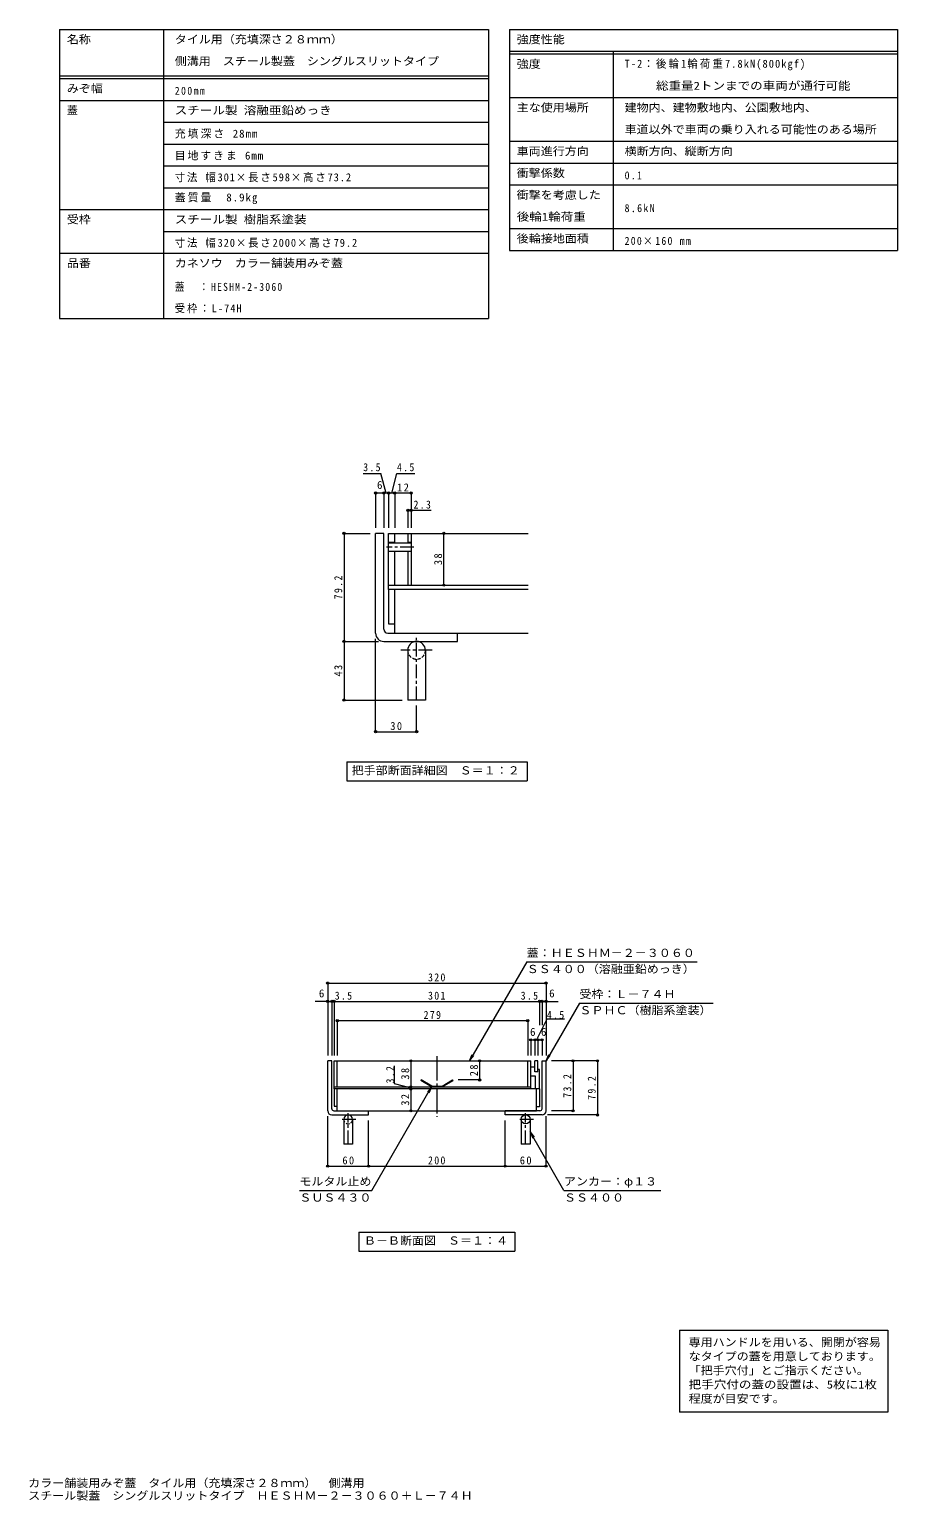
# Model space of a CAD drawing. Units: millimetres, scale not verified, with parts at other scales. Extents: x -1310 to 1549, y -1090 to 1067.
# Drawn here: x 277 to 1549, y -1090 to 1067 of the extents above; entities that cross this region are included whole.
import ezdxf
from ezdxf.enums import TextEntityAlignment as Align

# ---------------------------------------------------------------- set-up
doc = ezdxf.new("R2010")
doc.units = ezdxf.units.MM
doc.header["$LTSCALE"] = 4
doc.header["$PDMODE"] = 32
doc.header["$PDSIZE"] = 3.2
for name, pattern in [('CHAIN1', [8, 5, -1, 1, -1]), ('CHAIN2', [12, 9, -1, 1, -1]), ('DASHED1', [1.8, 1.2, -0.6])]:
    doc.linetypes.add(name, pattern=pattern)
for name, color, linetype, lineweight in [('4-0', 4, 'Continuous', 9), ('4-1', 2, 'Continuous', 9), ('4-2', 7, 'Continuous', 9), ('4-4', 7, 'Continuous', 9), ('4-5', 7, 'Continuous', 9), ('4-9', 5, 'Continuous', 5), ('4-A', 4, 'DASHED1', 9), ('D-1', 2, 'Continuous', 9), ('D-2', 3, 'Continuous', 9), ('D-4', 7, 'Continuous', 9), ('D-5', 7, 'Continuous', 9), ('D-9', 5, 'Continuous', 5), ('D-A', 4, 'Continuous', 9), ('F-5_F-5ﾚｲﾔ', 2, 'Continuous', 9), ('F-F_F-Fﾚｲﾔ', 7, 'Continuous', 9)]:
    doc.layers.add(name, color=color, linetype=linetype, lineweight=lineweight)
doc.styles.add('ＭＳ ゴシック', font='')
doc.styles.get('ＭＳ ゴシック').set_extended_font_data('MS Gothic')

msp = doc.modelspace()

# ---------------------------------------------------------------- linework, layer by layer
at = {"layer": '4-0', "color": 7, "linetype": 'CHAIN2'}
msp.add_line((874.296, -438.433), (874.296, -527.686), dxfattribs=at)
at = {"layer": '4-1'}
for p, q in [((720.296, -445.513), (714.296, -445.513)), ((714.296, -518.713), (714.296, -445.513)), ((720.296, -515.713), (720.296, -445.513)), ((1034.296, -518.713), (1034.296, -445.513)), ((720.296, -524.713), (774.296, -524.713)), ((723.296, -518.713), (774.296, -518.713)), ((774.296, -524.713), (774.296, -518.713)), ((974.296, -524.713), (974.296, -518.713)), ((1025.296, -518.713), (974.296, -518.713)), ((1028.296, -524.713), (974.296, -524.713))]:
    msp.add_line(p, q, dxfattribs=at)
msp.add_lwpolyline([(1028.296, -515.713), (1028.296, -445.513), (1034.296, -445.513)], dxfattribs=at)
for centre, radius, start, end in [((723.296, -515.713), 3, 180, 270), ((1025.296, -515.713), 3, 270, 0), ((720.296, -518.713), 6, 180, 270), ((1028.296, -518.713), 6, 270, 0)]:
    msp.add_arc(centre, radius, start, end, dxfattribs=at)
at = {"layer": '4-2'}
for p, q in [((723.796, -445.512), (1011.796, -445.512)), ((723.796, -486.713), (723.796, -445.512)), ((728.296, -483.513), (728.296, -445.512)), ((1007.296, -483.513), (1007.296, -445.512)), ((1011.796, -486.713), (1011.796, -445.512)), ((1022.296, -445.512), (1017.796, -445.512)), ((1017.796, -461.512), (1017.796, -445.512)), ((1022.296, -461.512), (1022.296, -445.512)), ((1017.796, -454.512), (1011.796, -454.512)), ((1022.296, -461.512), (1017.796, -461.512)), ((1024.796, -458.012), (1022.296, -458.012)), ((1024.796, -486.713), (1024.796, -458.012)), ((723.796, -483.513), (1011.796, -483.513)), ((1024.796, -486.712), (1018.796, -486.712))]:
    msp.add_line(p, q, dxfattribs=at)
at = {"layer": '4-2', "color": 3}
for p, q in [((851.207, -473.513), (850.707, -474.379)), ((866.528, -483.513), (850.707, -474.379)), ((866.796, -482.513), (851.207, -473.513)), ((897.384, -473.513), (897.884, -474.379))]:
    msp.add_line(p, q, dxfattribs=at)
for points in [[(866.528, -483.513), (882.064, -483.513), (897.884, -474.379)], [(866.796, -482.513), (881.796, -482.513), (897.384, -473.513)]]:
    msp.add_lwpolyline(points, dxfattribs=at)
at = {"layer": '4-2'}
msp.add_lwpolyline([(1018.796, -486.713), (1018.796, -467.713), (1011.796, -467.713)], dxfattribs=at)
at = {"layer": '4-4'}
for p, q in [((714.296, -330.292), (714.296, -437.513)), ((714.296, -331.492), (1034.296, -331.492)), ((1034.296, -330.292), (1034.296, -437.513)), ((714.296, -358.318), (695.865, -358.318)), ((714.296, -358.318), (720.296, -358.318)), ((720.296, -357.118), (720.296, -437.513)), ((720.296, -358.318), (723.796, -358.318)), ((723.796, -357.118), (723.796, -437.512)), ((723.796, -358.318), (1024.796, -358.318)), ((1024.796, -357.118), (1024.796, -393.371)), ((1024.796, -358.318), (1028.296, -358.318)), ((1028.296, -357.118), (1028.296, -393.371)), ((1028.296, -358.318), (1034.296, -358.318)), ((1034.296, -358.318), (1052.128, -358.318)), ((728.295, -385.332), (728.295, -437.512)), ((728.295, -386.532), (1007.296, -386.532)), ((1007.296, -385.332), (1007.296, -437.512)), ((1011.796, -413.546), (1011.796, -437.512)), ((1011.796, -414.746), (1017.796, -414.746)), ((1017.796, -413.546), (1017.796, -437.512)), ((1017.796, -414.746), (1022.296, -414.746)), ((1022.296, -413.546), (1022.296, -437.512)), ((1022.296, -414.746), (1028.296, -414.746)), ((1028.296, -413.546), (1028.296, -437.513)), ((836.165, -445.512), (836.165, -483.513)), ((936.865, -445.512), (936.865, -473.513)), ((1110.754, -445.513), (1042.296, -445.513)), ((1073.717, -445.513), (1073.717, -518.713)), ((1109.554, -445.513), (1109.554, -524.713)), ((938.065, -473.513), (905.384, -473.513)), ((836.165, -483.513), (836.165, -486.713)), ((836.165, -486.713), (836.165, -518.713)), ((714.296, -600.992), (714.296, -526.713)), ((774.296, -600.992), (774.296, -532.713)), ((974.296, -600.992), (974.296, -532.713)), ((1034.296, -600.992), (1034.296, -526.713)), ((1110.754, -524.713), (1036.296, -524.713)), ((1074.917, -518.713), (1042.296, -518.713)), ((714.296, -599.792), (774.296, -599.792)), ((774.296, -599.792), (974.296, -599.792)), ((974.296, -599.792), (1034.296, -599.792))]:
    msp.add_line(p, q, dxfattribs=at)
for points in [[(1061.363, -384.205), (1035.363, -384.205), (1020.046, -414.746)], [(811.801, -452.584), (811.801, -478.584), (836.165, -485.113)]]:
    msp.add_lwpolyline(points, dxfattribs=at)
for p in [(714.296, -331.492), (1034.296, -331.492), (714.296, -358.318), (720.296, -358.318), (723.796, -358.318), (1024.796, -358.318), (1028.296, -358.318), (1034.296, -358.318), (728.295, -386.532), (1007.296, -386.532), (1011.796, -414.746), (1017.796, -414.746), (1022.296, -414.746), (1028.296, -414.746), (836.165, -445.512), (936.865, -445.512), (1073.717, -445.513), (1109.554, -445.513), (936.865, -473.513), (836.165, -483.513), (836.165, -486.713), (836.165, -518.713), (1073.717, -518.713), (1109.554, -524.713), (714.296, -599.792), (774.296, -599.792), (974.296, -599.792), (1034.296, -599.792)]:
    msp.add_point(p, dxfattribs=at)
at = {"layer": '4-5'}
for p, q in [((1005.86, -300.495), (1255.86, -300.495)), ((1083.136, -360.918), (1034.296, -445.513)), ((1083.136, -360.918), (1279.136, -360.918)), ((922.135, -445.512), (928.222, -437.578)), ((1034.296, -445.513), (1038.123, -436.274)), ((1034.296, -445.513), (1040.384, -437.579)), ((778.761, -635.529), (866.528, -483.513)), ((866.528, -483.513), (860.44, -491.446)), ((866.528, -483.513), (862.701, -492.751)), ((1010.796, -549.463), (1014.623, -558.701)), ((1010.796, -549.463), (1016.883, -557.396)), ((1060.487, -635.529), (1010.796, -549.463)), ((672.761, -635.529), (778.761, -635.529)), ((1060.487, -635.529), (1202.487, -635.529)), ((760.096, -696.398), (988.496, -696.398)), ((760.096, -696.398), (760.096, -724.398)), ((988.496, -696.398), (988.496, -724.398)), ((760.096, -724.398), (988.496, -724.398))]:
    msp.add_line(p, q, dxfattribs=at)
msp.add_lwpolyline([(1005.86, -300.495), (922.135, -445.512), (925.962, -436.273)], dxfattribs=at)
at = {"layer": '4-9'}
for p, q in [((1024.796, -486.713), (723.796, -486.713)), ((728.296, -518.713), (728.296, -486.713)), ((1020.296, -518.713), (1020.296, -486.713)), ((728.296, -518.713), (1020.296, -518.713))]:
    msp.add_line(p, q, dxfattribs=at)
for points in [[(723.796, -486.713), (723.796, -511.713), (728.296, -511.713)], [(1024.796, -486.713), (1024.796, -512.713), (1020.296, -512.713)]]:
    msp.add_lwpolyline(points, dxfattribs=at)
at = {"layer": '4-A', "linetype": 'CHAIN1'}
for p, q in [((755.623, -531.213), (732.639, -531.213)), ((744.296, -567.713), (744.296, -522.042)), ((1015.623, -531.213), (992.639, -531.213)), ((1004.296, -567.713), (1004.296, -522.042))]:
    msp.add_line(p, q, dxfattribs=at)
at = {"layer": '4-A', "linetype": 'Continuous'}
for p, q in [((737.796, -531.213), (737.796, -567.713)), ((997.796, -531.213), (997.796, -567.713))]:
    msp.add_line(p, q, dxfattribs=at)
for points in [[(750.796, -531.213), (750.796, -567.713), (737.796, -567.713)], [(1010.796, -531.213), (1010.796, -567.713), (997.796, -567.713)]]:
    msp.add_lwpolyline(points, dxfattribs=at)
msp.add_circle((1004.296, -531.213), 6.5, dxfattribs=at)
msp.add_arc((744.296, -531.213), 6.5, 0, 180, dxfattribs=at)
at = {"layer": '4-A'}
msp.add_arc((744.296, -531.213), 6.5, 180, 0, dxfattribs=at)
at = {"layer": 'D-1'}
for p, q in [((796.521, 327.776), (784.521, 327.776)), ((784.521, 181.376), (784.521, 327.776)), ((796.521, 187.376), (796.521, 327.776)), ((802.521, 181.376), (904.521, 181.376)), ((904.521, 169.376), (904.521, 181.376)), ((796.521, 169.376), (904.521, 169.376))]:
    msp.add_line(p, q, dxfattribs=at)
for centre, radius in [((796.521, 181.376), 12), ((802.521, 187.376), 6)]:
    msp.add_arc(centre, radius, 180, 270, dxfattribs=at)
at = {"layer": 'D-2', "color": 7}
for p, q in [((803.521, 245.376), (803.521, 327.777)), ((803.521, 327.777), (1008.082, 327.777)), ((812.521, 313.777), (812.521, 327.777)), ((812.521, 251.776), (812.521, 301.777)), ((803.521, 251.776), (1008.082, 251.776))]:
    msp.add_line(p, q, dxfattribs=at)
at = {"layer": 'D-2', "color": 4}
for p, q in [((831.921, 327.777), (831.921, 313.777)), ((836.521, 327.777), (836.521, 251.778)), ((831.921, 301.777), (831.921, 251.778))]:
    msp.add_line(p, q, dxfattribs=at)
at = {"layer": 'D-2', "linetype": 'CHAIN1'}
msp.add_line((840.497, 307.777), (800.594, 307.777), dxfattribs=at)
at = {"layer": 'D-2'}
for p, q in [((812.521, 314.277), (803.521, 314.277)), ((803.521, 313.777), (836.521, 313.777)), ((836.521, 314.277), (831.921, 314.277)), ((803.521, 301.777), (836.521, 301.777)), ((812.521, 301.277), (803.521, 301.277)), ((836.521, 301.277), (831.921, 301.277))]:
    msp.add_line(p, q, dxfattribs=at)
at = {"layer": 'D-4'}
for p, q in [((766.298, 415.763), (792.298, 415.763)), ((800.021, 386.941), (792.298, 415.763)), ((808.021, 386.941), (815.744, 415.763)), ((815.744, 415.763), (841.744, 415.763)), ((784.521, 388.141), (784.521, 335.776)), ((796.521, 386.941), (784.521, 386.941)), ((796.521, 388.141), (796.521, 335.776)), ((803.521, 386.941), (796.521, 386.941)), ((803.521, 388.141), (803.521, 335.777)), ((812.521, 386.941), (803.521, 386.941)), ((812.521, 388.141), (812.521, 335.777)), ((836.521, 386.941), (812.521, 386.941)), ((836.521, 388.141), (836.521, 335.777)), ((831.921, 362.76), (831.921, 335.777)), ((836.521, 361.56), (831.921, 361.56)), ((836.521, 361.56), (866.005, 361.56)), ((736.974, 327.776), (776.521, 327.776)), ((738.174, 327.776), (738.174, 169.376)), ((884.399, 251.776), (884.399, 327.776)), ((784.521, 35.783), (784.521, 173.376)), ((736.974, 169.376), (788.521, 169.376)), ((738.174, 169.376), (738.174, 83.376)), ((736.974, 83.376), (823.521, 83.376)), ((844.521, 35.783), (844.521, 75.376)), ((784.521, 36.983), (844.521, 36.983))]:
    msp.add_line(p, q, dxfattribs=at)
for p in [(784.521, 386.941), (796.521, 386.941), (803.521, 386.941), (812.521, 386.941), (836.521, 386.941), (831.921, 361.56), (836.521, 361.56), (738.174, 327.776), (884.399, 327.776), (884.399, 251.776), (738.174, 169.376), (738.174, 83.376), (784.521, 36.983), (844.521, 36.983)]:
    msp.add_point(p, dxfattribs=at)
at = {"layer": 'D-5'}
for p, q in [((742.096, -7.17), (1006.496, -7.17)), ((742.096, -7.17), (742.096, -35.17)), ((1006.496, -7.17), (1006.496, -35.17)), ((742.096, -35.17), (1006.496, -35.17))]:
    msp.add_line(p, q, dxfattribs=at)
at = {"layer": 'D-9'}
for p, q in [((1008.082, 245.376), (803.521, 245.376)), ((812.521, 181.376), (812.521, 245.376)), ((812.521, 181.376), (1008.082, 181.376))]:
    msp.add_line(p, q, dxfattribs=at)
msp.add_lwpolyline([(803.521, 245.376), (803.521, 195.376), (812.521, 195.376)], dxfattribs=at)
at = {"layer": 'D-A', "linetype": 'CHAIN1'}
for p, q in [((844.521, 83.376), (844.521, 174.718)), ((867.175, 156.376), (821.207, 156.376))]:
    msp.add_line(p, q, dxfattribs=at)
at = {"layer": 'D-A'}
msp.add_line((831.521, 156.376), (831.521, 83.376), dxfattribs=at)
msp.add_lwpolyline([(857.521, 156.376), (857.521, 83.376), (831.521, 83.376)], dxfattribs=at)
msp.add_arc((844.521, 156.376), 13, 0, 180, dxfattribs=at)
at = {"layer": 'D-A', "linetype": 'DASHED1'}
msp.add_arc((844.521, 156.376), 13, 180, 0, dxfattribs=at)
at = {"layer": 'F-5_F-5ﾚｲﾔ', "color": 7}
for p, q in [((980.605, 1066.531), (1549.291, 1066.531)), ((980.605, 1066.531), (980.605, 742.531)), ((1549.291, 1066.531), (1549.291, 742.531)), ((980.605, 1034.531), (1549.291, 1034.531)), ((980.605, 1030.531), (1549.291, 1030.531)), ((1132.8, 1034.531), (1132.8, 742.531)), ((980.605, 966.531), (1549.291, 966.531)), ((980.605, 902.531), (1549.291, 902.531)), ((980.605, 870.531), (1549.291, 870.531)), ((980.605, 838.531), (1549.291, 838.531)), ((980.605, 774.531), (1549.291, 774.531)), ((980.605, 742.531), (1549.291, 742.531))]:
    msp.add_line(p, q, dxfattribs=at)
at = {"layer": 'F-F_F-Fﾚｲﾔ'}
for p, q in [((321.419, 1066.531), (949.677, 1066.531)), ((321.419, 1066.531), (321.419, 642.531)), ((473.614, 1066.531), (473.614, 642.531)), ((949.677, 1066.531), (949.677, 642.531)), ((321.419, 998.531), (949.677, 998.531)), ((321.419, 994.531), (949.677, 994.531)), ((321.419, 962.531), (949.677, 962.531)), ((473.614, 930.531), (949.677, 930.531)), ((473.614, 898.531), (949.677, 898.531)), ((473.614, 866.531), (949.677, 866.531)), ((473.614, 834.531), (949.677, 834.531)), ((321.419, 802.531), (949.677, 802.531)), ((473.614, 770.531), (949.677, 770.531)), ((321.419, 738.531), (949.677, 738.531)), ((321.419, 642.531), (949.677, 642.531)), ((1229.984, -840.249), (1229.984, -960.249))]:
    msp.add_line(p, q, dxfattribs=at)
msp.add_lwpolyline([(1229.984, -840.249), (1535.229, -840.249), (1535.229, -960.249), (1229.984, -960.249)], dxfattribs=at)

# ---------------------------------------------------------------- texts
at = {"layer": '4-4', "color": 2, "style": 'ＭＳ ゴシック'}
for p in [(701.331, -355.918), (1038.78, -355.918), (1010.796, -412.346), (1026.81, -412.346)]:
    msp.add_text('6', height=11.73, dxfattribs=at).set_placement(p, align=Align.BOTTOM_LEFT)
at = {"layer": '4-4', "color": 2, "char_height": 11.73, "attachment_point": 7, "style": 'ＭＳ ゴシック'}
for s, insert in [('\\T1.27;\\W0.9;320', (861.296, -329.092)), ('\\T1.27;\\W0.9;3.5', (724.583, -355.918)), ('\\T1.27;\\W0.9;301', (861.296, -355.918)), ('\\T1.27;\\W0.9;3.5', (997.06, -355.918)), ('\\T1.27;\\W0.9;279', (854.796, -384.132)), ('\\T1.27;\\W0.9;4.5', (1035.363, -384.205)), ('\\T1.27;\\W0.95;60', (735.796, -597.392)), ('\\T1.27;\\W0.9;200', (861.296, -597.392)), ('\\T1.27;\\W0.95;60', (995.796, -597.392))]:
    msp.add_mtext(s, dxfattribs=dict(at, insert=insert))
at = {"layer": '4-4', "color": 2, "char_height": 11.73, "attachment_point": 7, "rotation": 90, "style": 'ＭＳ ゴシック'}
for s, insert in [('\\T1.27;\\W0.95;28', (934.465, -468.012)), ('\\T1.27;\\W0.9;3.2', (811.801, -478.584)), ('\\T1.27;\\W0.95;38', (833.765, -473.012)), ('\\T1.28;\\W0.9;73.2', (1071.317, -499.613)), ('\\T1.28;\\W0.9;79.2', (1107.154, -502.613)), ('\\T1.27;\\W0.95;32', (833.765, -511.213))]:
    msp.add_mtext(s, dxfattribs=dict(at, insert=insert))
at = {"layer": '4-5', "color": 2, "style": 'ＭＳ ゴシック', "width": 1.1}
for s, p in [('蓋：ＨＥＳＨＭ－２－３０６０', (1005.86, -296.661)), ('ＳＳ４００（溶融亜鉛めっき）', (1005.86, -320.329)), ('受枠：Ｌ－７４Ｈ', (1083.136, -357.084)), ('ＳＰＨＣ（樹脂系塗装）', (1083.136, -380.753)), ('モルタル止め', (672.761, -631.695)), ('アンカー：φ１３', (1060.487, -631.695)), ('ＳＵＳ４３０', (672.761, -655.364)), ('ＳＳ４００', (1060.487, -655.364)), ('Ｂ－Ｂ断面図\u3000Ｓ＝１：４', (767.296, -718.398))]:
    msp.add_text(s, height=11.73, dxfattribs=at).set_placement(p, align=Align.BOTTOM_LEFT)
at = {"layer": 'D-4', "color": 2, "style": 'ＭＳ ゴシック'}
msp.add_text('6', height=11.73, dxfattribs=at).set_placement((786.521, 389.341), align=Align.BOTTOM_LEFT)
at = {"layer": 'D-4', "color": 2, "char_height": 11.73, "attachment_point": 7, "style": 'ＭＳ ゴシック'}
for s, insert in [('\\T1.27;\\W0.9;3.5', (766.298, 418.707)), ('\\T1.27;\\W0.9;4.5', (815.744, 418.707)), ('\\T1.27;\\W0.95;12', (816.021, 389.341)), ('\\T1.27;\\W0.9;2.3', (840.005, 363.96)), ('\\T1.27;\\W0.95;30', (806.021, 39.383))]:
    msp.add_mtext(s, dxfattribs=dict(at, insert=insert))
at = {"layer": 'D-4', "color": 2, "char_height": 11.73, "attachment_point": 7, "rotation": 90, "style": 'ＭＳ ゴシック'}
for s, insert in [('\\T1.27;\\W0.95;38', (881.999, 281.276)), ('\\T1.28;\\W0.9;79.2', (735.774, 231.076)), ('\\T1.27;\\W0.95;43', (735.774, 117.876))]:
    msp.add_mtext(s, dxfattribs=dict(at, insert=insert))
at = {"layer": 'D-5', "color": 2, "style": 'ＭＳ ゴシック', "width": 1.1}
msp.add_text('把手部断面詳細図\u3000Ｓ＝１：２', height=11.73, dxfattribs=at).set_placement((749.296, -29.17), align=Align.BOTTOM_LEFT)
at = {"layer": 'F-5_F-5ﾚｲﾔ', "style": 'ＭＳ ゴシック'}
for s, width, p in [('タイル用（充填深さ２８ｍｍ）', 1.1, (490.148, 1042.531)), ('強度性能', 1.1, (991.252, 1042.531)), ('側溝用\u3000スチール製蓋\u3000シングルスリットタイプ', 1.1, (490.148, 1010.531)), ('強度', 1.1, (991.252, 1006.531)), (' \u3000\u3000総重量2トンまでの車両が通行可能', 1.15, (1149.334, 974.531)), ('スチール製 溶融亜鉛めっき', 1.15, (490.148, 938.531)), ('主な使用場所', 1.1, (991.252, 942.531)), ('建物内、建物敷地内、公園敷地内、', 1.1, (1149.334, 942.531)), ('車道以外で車両の乗り入れる可能性のある場所', 1.1, (1149.334, 910.531)), ('車両進行方向', 1.1, (991.252, 878.531)), ('横断方向、縦断方向', 1.1, (1149.334, 878.531)), ('衝撃係数', 1.1, (991.252, 846.531)), ('衝撃を考慮した', 1.1, (991.252, 814.531)), ('後輪1輪荷重', 1.15, (991.252, 782.531)), ('後輪接地面積', 1.1, (991.252, 750.531)), ('カラー舗装用みぞ蓋\u3000タイル用（充填深さ２８ｍｍ）\u3000側溝用', 1.1, (275.467, -1073.773)), ('スチール製蓋\u3000シングルスリットタイプ\u3000ＨＥＳＨＭ－２－３０６０＋Ｌ－７４Ｈ', 1.1, (275.467, -1092.281))]:
    msp.add_text(s, height=11.73, dxfattribs=dict(at, width=width)).set_placement(p, align=Align.BOTTOM_LEFT)
at = {"layer": 'F-5_F-5ﾚｲﾔ', "char_height": 11.73, "attachment_point": 7, "style": 'ＭＳ ゴシック'}
for s, insert in [('\\T1.21;\\W0.95;T-2：後輪1輪荷重7.8kN(800kgf)', (1149.334, 1006.531)), ('\\T1.28;\\W0.9;200mm', (490.148, 970.531)), ('\\T1.18;充填深さ\\~28mm', (490.148, 906.531)), ('\\T1.17;目地すきま\\~6mm', (490.148, 874.531)), ('\\T1.27;\\W0.9;0.1', (1149.334, 846.531)), ('\\T1.28;\\W0.9;8.6kN', (1149.334, 798.531)), ('\\T1.25;\\W0.9;200×160\\~mm', (1149.334, 750.531))]:
    msp.add_mtext(s, dxfattribs=dict(at, insert=insert))
at = {"layer": 'F-F_F-Fﾚｲﾔ', "color": 2, "style": 'ＭＳ ゴシック'}
for s, width, p in [('名称', 1.1, (332.066, 1042.531)), ('みぞ幅', 1.1, (332.066, 970.531)), ('受枠', 1.1, (332.066, 778.531)), ('スチール製 樹脂系塗装', 1.15, (490.148, 778.531)), ('品番', 1.1, (332.066, 714.531)), ('カネソウ\u3000カラー舗装用みぞ蓋', 1.1, (490.148, 714.531)), ('専用ハンドルを用いる、開閉が容易', 1.1, (1243.175, -867.393)), ('なタイプの蓋を用意しております。', 1.1, (1243.175, -888.068)), ('「把手穴付」とご指示ください。', 1.1, (1243.175, -908.742)), ('把手穴付の蓋の設置は、5枚に1枚', 1.15, (1243.175, -929.416)), ('程度が目安です。', 1.1, (1243.175, -950.091))]:
    msp.add_text(s, height=11.73, dxfattribs=dict(at, width=width)).set_placement(p, align=Align.BOTTOM_LEFT)
msp.add_text('蓋', height=11.73, dxfattribs=at).set_placement((332.066, 938.531), align=Align.BOTTOM_LEFT)
at = {"layer": 'F-F_F-Fﾚｲﾔ', "color": 2, "char_height": 11.73, "attachment_point": 7, "style": 'ＭＳ ゴシック'}
for s, insert in [('\\T1.18;\\W0.95;寸法\\~幅301×長さ598×高さ73.2', (490.148, 842.531)), ('\\T1.18;蓋質量\u30008.9kg', (490.148, 810.531)), ('\\T1.18;\\W0.95;寸法\\~幅320×長さ2000×高さ79.2', (490.148, 746.531)), ('\\T1.23;\\W0.9;蓋\u3000：HESHM-2-3060', (490.148, 682.531)), ('\\T1.19;\\W0.95;受枠：L-74H', (490.148, 650.531))]:
    msp.add_mtext(s, dxfattribs=dict(at, insert=insert))

doc.saveas('drawing.dxf')
